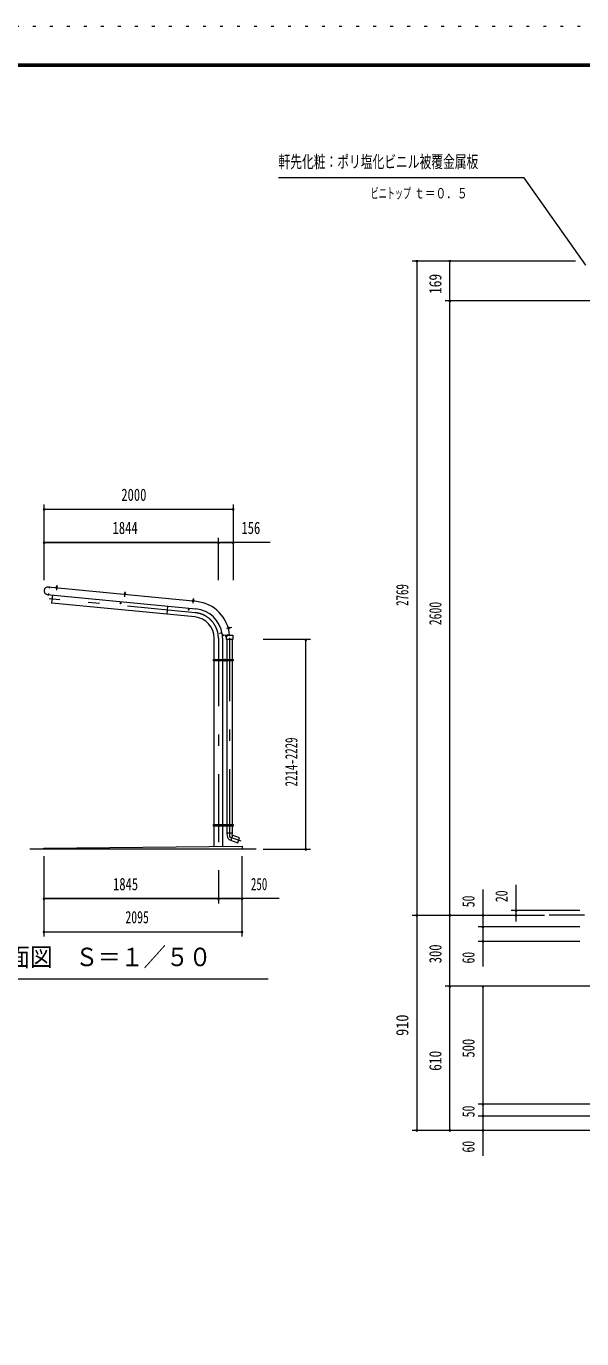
# Model space of a CAD drawing. Units: millimetres, scale not verified. Extents: x -25342 to 25343, y -10500 to 10500.
# Drawn here: x 9613 to 15489, y -3387 to 10500 of the extents above; entities that cross this region are included whole.
import ezdxf
from ezdxf.enums import TextEntityAlignment as Align

# ---------------------------------------------------------------- set-up
doc = ezdxf.new("R2010")
doc.units = ezdxf.units.MM
doc.header["$LTSCALE"] = 60
doc.linetypes.add('USER3', pattern=[24, 12, -5, 2, -5])
doc.linetypes.add('USER4', pattern=[3, 0.5, -2.5])
for name, color, linetype, lineweight in [('0-2_1-05BOLD', 7, 'Continuous', 18), ('0-3_1-25CENTER', 3, 'USER3', 18), ('0-5_1-55DIM', 3, 'Continuous', 18), ('0-6_2-02BOLD', 7, 'Continuous', 18), ('0-A_2-52DIM', 3, 'Continuous', 18), ('0-C_F-F1PAPER', 5, 'Continuous', 18), ('0-D_F-E_J_ADD', 5, 'USER4', 18)]:
    doc.layers.add(name, color=color, linetype=linetype, lineweight=lineweight)
doc.styles.add('ＭＳ ゴシック', font='')
doc.styles.get('ＭＳ ゴシック').set_extended_font_data('MS Gothic')

msp = doc.modelspace()

# ---------------------------------------------------------------- linework, layer by layer
at = {"layer": '0-2_1-05BOLD'}
for p, q in [((9834.78, 4488), (11407.61, 4336.54)), ((11415.29, 4413.16), (9842.16, 4564.64)), ((9932.23, 4566.74), (9931.74, 4561.64)), ((9933.36, 4575.99), (9939.34, 4575.42)), ((9938.2, 4561.02), (9938.69, 4566.12)), ((10653.4, 4492.15), (10653.89, 4497.25)), ((10660.35, 4496.63), (10659.86, 4491.53)), ((11106.59, 4365.53), (11098.25, 4278.84)), ((11375.55, 4427.77), (11375.06, 4422.67)), ((11376.69, 4437.01), (11382.66, 4436.44)), ((11381.52, 4422.05), (11382.02, 4427.14)), ((11682.99, 4080.32), (11660.34, 4076.33)), ((11763.24, 4060.56), (11701.15, 4054.97)), ((11730.38, 4057.49), (11730.38, 4057.6)), ((11733.58, 4057.49), (11733.58, 4057.89)), ((11755.25, 4135.15), (11760.3, 4136.04)), ((11761.43, 4129.65), (11756.38, 4128.75)), ((11770.56, 4131.51), (11769.51, 4137.42)), ((11600.71, 3800.67), (11600.71, 4025.67)), ((11689.81, 4025.67), (11689.81, 3800.67)), ((11737.56, 3800.67), (11737.56, 4012.49)), ((11792.56, 4012.49), (11792.56, 3800.67)), ((11593.01, 3792.67), (11599.11, 3792.67)), ((11599.11, 3784.67), (11599.11, 3800.67)), ((11600.71, 2053.27), (11600.71, 3784.67)), ((11689.81, 3784.67), (11689.81, 2053.27)), ((11691.41, 3800.67), (11691.41, 3784.67)), ((11735.96, 3784.67), (11735.96, 3800.67)), ((11737.56, 2053.27), (11737.56, 3784.67)), ((11792.56, 3784.67), (11792.56, 2053.27)), ((11794.16, 3800.67), (11794.16, 3784.67)), ((11794.16, 3792.67), (11800.26, 3792.67)), ((11599.11, 2045.27), (11593.01, 2045.27)), ((11599.11, 2037.27), (11599.11, 2053.27)), ((11600.71, 1821.86), (11600.71, 2037.27)), ((11689.81, 2037.27), (11689.81, 1822.71)), ((11691.41, 2053.27), (11691.41, 2037.27)), ((11735.96, 2037.27), (11735.96, 2053.27)), ((11737.56, 1961.8), (11737.56, 2037.27)), ((11792.56, 2037.27), (11792.56, 1961.8)), ((11794.16, 2053.27), (11794.16, 2037.27)), ((11800.26, 2045.27), (11794.16, 2045.27)), ((11773.99, 1888.03), (11849.76, 1860.46)), ((11795.56, 1938.71), (11776.75, 1887.03)), ((12045.25, 1794.67), (9650.26, 1794.67))]:
    msp.add_line(p, q, dxfattribs=at)
for points in [[(9889.03, 4482.78), (9880.98, 4399.16), (9884.16, 4398.86)], [(11396.87, 4250.08), (9883.87, 4395.77), (9892.21, 4482.47)], [(9928.5, 4561.96), (9928.99, 4567.05), (9929.91, 4567.47), (9941.1, 4566.39), (9941.93, 4565.81), (9941.43, 4560.71)], [(9938.49, 4566.65), (9939.34, 4575.42), (9938.89, 4575.96), (9933.91, 4576.44), (9933.36, 4575.99), (9932.52, 4567.22)], [(10663.1, 4491.22), (10663.59, 4496.32), (10662.77, 4496.9), (10651.57, 4497.98), (10650.66, 4497.56), (10650.17, 4492.47)], [(10654.18, 4497.73), (10655.02, 4506.5), (10661, 4505.93)], [(10655.02, 4506.5), (10655.58, 4506.95), (10660.55, 4506.47), (10661, 4505.93), (10660.16, 4497.16)], [(10613.87, 4412.98), (10611.67, 4390.08), (10608.49, 4390.39), (10610.69, 4413.28)], [(11335.53, 4343.48), (11333.33, 4320.6), (11330.15, 4320.9), (11332.35, 4343.79)], [(11371.83, 4422.98), (11372.32, 4428.08), (11373.23, 4428.5), (11384.43, 4427.41), (11385.25, 4426.83), (11384.76, 4421.73)], [(11381.82, 4427.67), (11382.66, 4436.44), (11382.21, 4436.99), (11377.24, 4437.46), (11376.69, 4437.01), (11375.84, 4428.24)], [(11660.34, 4076.33), (11659.79, 4079.48), (11682.41, 4083.47)], [(11756.95, 4125.56), (11761.99, 4126.45), (11762.34, 4127.39), (11760.38, 4138.47), (11759.73, 4139.24), (11754.69, 4138.35)], [(11760.84, 4135.89), (11769.51, 4137.42), (11770.1, 4137.01), (11770.97, 4132.09), (11770.56, 4131.51), (11761.88, 4129.98)], [(11849.76, 1860.46), (11868.57, 1912.14), (11792.56, 1939.81), (11794.56, 1961.8), (11735.57, 1961.8), (11738.03, 1934.74)], [(9800.26, 1794.67), (9800.26, 1804.67), (11895.26, 1824.67), (11895.26, 1794.67)]]:
    msp.add_lwpolyline(points, dxfattribs=at)
for points in [[(9927, 4562.1), (9926.85, 4560.51), (9942.78, 4558.97), (9942.93, 4560.57)], [(10648.66, 4492.61), (10664.59, 4491.08), (10664.44, 4489.48), (10648.51, 4491.02)], [(11370.18, 4421.53), (11386.1, 4420), (11386.26, 4421.59), (11370.33, 4423.12)], [(11729.18, 4012.49), (11729.18, 4057.49), (11799.17, 4057.49), (11799.17, 4012.49)], [(11755.63, 4123.8), (11757.21, 4124.07), (11754.43, 4139.83), (11752.85, 4139.55)], [(11593.01, 3784.67), (11593.01, 3800.67), (11800.26, 3800.67), (11800.26, 3784.67)], [(11800.26, 2037.27), (11593.01, 2037.27), (11593.01, 2053.27), (11800.26, 2053.27)]]:
    msp.add_lwpolyline(points, close=True, dxfattribs=at)
for centre in [(11713.69, 3792.67), (11713.69, 2045.27)]:
    msp.add_circle(centre, 6.25, dxfattribs=at)
for centre, radius, start, end in [((9839.88, 4526.28), 38.62, 82.41238, 262.41238), ((9927.66, 4558.42), 2, 84.4998, 264.4998), ((9930.38, 4564.54), 2.88, 50.11574, 110.11574), ((9934.48, 4556.23), 10.75, 66.91203, 102.08795), ((9940.08, 4563.6), 2.88, 58.88425, 118.88425), ((9941.59, 4557.08), 2, 264.50061, 84.50061), ((10649.32, 4488.93), 2, 84.4998, 264.4998), ((10652.04, 4495.05), 2.88, 50.11574, 110.11574), ((10656.14, 4486.74), 10.75, 66.91203, 102.08795), ((10661.74, 4494.11), 2.88, 58.88425, 118.88425), ((10663.25, 4487.59), 2, 264.50061, 84.50061), ((11370.98, 4419.45), 2, 84.4998, 264.4998), ((11373.71, 4425.56), 2.88, 50.11574, 110.11574), ((11377.8, 4417.26), 10.75, 66.91203, 102.08795), ((11383.41, 4424.62), 2.88, 58.88425, 118.88425), ((11384.91, 4418.1), 2, 264.50061, 84.50061), ((11375.26, 4025.67), 312.55, 7.76237, 84.05869), ((11375.26, 4025.67), 389.55, 4.68604, 84.10165), ((11375.26, 4025.67), 225.45, 0, 84.50003), ((11699.8, 4069.91), 15, 187.76337, 275.1433), ((11375.26, 4025.67), 314.55, 0, 6.42661), ((11750.68, 4138.16), 2.38, 10.01471, 190.01471), ((11375.26, 4025.67), 374.55, 4.87415, 5.13853), ((11753.8, 4124.49), 1.68, 190.00774, 10.00774), ((11757.68, 4137.23), 2.88, 335.62325, 35.62325), ((11750.77, 4131.06), 10.75, 352.41954, 27.59546), ((11759.38, 4127.63), 2.88, 344.39175, 44.39175), ((11792.8, 1939.72), 55, 185.19513, 249.99989)]:
    msp.add_arc(centre, radius, start, end, dxfattribs=at)
at = {"layer": '0-3_1-25CENTER'}
for p, q in [((9937.23, 4584.82), (9932.27, 4533.3)), ((9849.74, 4477.51), (9851.75, 4498.42)), ((9857.3, 4555.98), (9858.98, 4573.44)), ((10653.93, 4463.81), (10658.89, 4515.33)), ((11380.55, 4445.85), (11375.59, 4394.32)), ((11401.14, 4294.43), (9855.09, 4443.29)), ((11740.14, 4042.49), (11717.34, 4042.49)), ((11786.77, 4137.41), (11729.94, 4127.39)), ((11645.26, 4025.67), (11645.26, 1644.67)), ((11726.19, 3792.67), (11701.19, 3792.67)), ((11713.69, 3805.17), (11713.69, 3780.17)), ((11701.19, 2045.27), (11726.19, 2045.27)), ((11713.69, 2057.77), (11713.69, 2032.77))]:
    msp.add_line(p, q, dxfattribs=at)
msp.add_lwpolyline([(11887.81, 1875.87), (11765.06, 1920.55), (11765.06, 4030.63)], dxfattribs=at)
msp.add_arc((11375.26, 4025.67), 270, 0, 84.50003, dxfattribs=at)
at = {"layer": '0-5_1-55DIM'}
for p, q in [((9801.26, 4638.67), (9801.26, 5438.67)), ((11801.26, 5438.67), (11801.26, 4638.67)), ((9811.26, 5388.67), (9791.26, 5388.67)), ((9801.26, 5388.67), (11801.26, 5388.67)), ((9801.26, 5388.67), (11801.26, 5388.67)), ((11811.26, 5388.67), (11791.26, 5388.67)), ((9811.26, 5038.67), (9791.26, 5038.67)), ((9801.26, 5038.67), (11645.26, 5038.67)), ((12193.76, 5038.67), (9801.26, 5038.67)), ((11655.26, 5038.67), (11635.26, 5038.67)), ((11645.26, 4638.67), (11645.26, 5088.67)), ((11645.26, 5038.67), (11801.26, 5038.67)), ((11811.26, 5038.67), (11791.26, 5038.67)), ((12620.25, 4012.49), (12120.26, 4012.49)), ((12580.25, 4012.49), (12560.25, 4012.49)), ((12570.25, 1794.67), (12570.25, 4012.49)), ((9800.26, 1719.67), (9800.26, 869.67)), ((11895.26, 869.67), (11895.26, 1719.67)), ((12120.26, 1794.67), (12620.25, 1794.67)), ((12580.25, 1794.67), (12560.25, 1794.67)), ((11645.26, 1569.67), (11645.26, 1219.67)), ((9810.26, 1269.67), (9790.26, 1269.67)), ((9800.26, 1269.67), (11645.26, 1269.67)), ((12287.75, 1269.67), (9800.26, 1269.67)), ((11655.26, 1269.67), (11635.26, 1269.67)), ((11645.26, 1269.67), (11895.26, 1269.67)), ((11905.26, 1269.67), (11885.26, 1269.67)), ((9810.26, 919.67), (9790.26, 919.67)), ((9800.26, 919.67), (11895.26, 919.67)), ((9800.26, 919.67), (11895.26, 919.67)), ((11905.26, 919.67), (11885.26, 919.67)), ((9172.76, 419.67), (12172.76, 419.67))]:
    msp.add_line(p, q, dxfattribs=at)
for centre in [(9801.26, 5388.67), (11801.26, 5388.67), (9801.26, 5038.67), (11645.26, 5038.67), (11801.26, 5038.67), (12570.25, 4012.49), (12570.25, 1794.67), (9800.26, 1269.67), (11645.26, 1269.67), (11895.26, 1269.67), (9800.26, 919.67), (11895.26, 919.67)]:
    msp.add_arc(centre, 10, 180, 0, dxfattribs=at)
at = {"layer": '0-6_2-02BOLD'}
msp.add_line((15518.69, 1094.93), (15143.69, 1094.93), dxfattribs=at)
at = {"layer": '0-A_2-52DIM'}
for p, q in [((13693.69, 8017.43), (15423.3, 8017.43)), ((13753.69, 8017.43), (13733.69, 8017.43)), ((13743.69, 8017.43), (13743.69, -1180.07)), ((14103.69, 8017.43), (14083.69, 8017.43)), ((14093.69, -1180.07), (14093.69, 8017.43)), ((15602.82, 7594.92), (14043.69, 7594.92)), ((14103.69, 7594.92), (14083.69, 7594.92)), ((14793.69, 1027.83), (14793.69, 1414.93)), ((14443.69, 1364.93), (14443.69, 549.93)), ((15468.69, 1144.93), (14743.69, 1144.93)), ((14803.69, 1144.93), (14783.69, 1144.93)), ((13693.69, 1094.93), (15093.69, 1094.93)), ((13753.69, 1094.93), (13733.69, 1094.93)), ((14103.69, 1094.93), (14083.69, 1094.93)), ((14453.69, 1094.93), (14433.69, 1094.93)), ((14803.69, 1094.93), (14783.69, 1094.93)), ((15468.69, 969.93), (14393.69, 969.93)), ((14453.69, 969.93), (14433.69, 969.93)), ((14393.69, 819.93), (15468.69, 819.93)), ((14453.69, 819.93), (14433.69, 819.93)), ((18306.19, 344.93), (14043.69, 344.93)), ((14103.69, 344.93), (14083.69, 344.93)), ((14453.69, 344.93), (14433.69, 344.93)), ((14443.69, 344.93), (14443.69, -1450.07)), ((18306.19, -905.07), (14393.69, -905.07)), ((14453.69, -905.07), (14433.69, -905.07)), ((14393.69, -1030.07), (18306.19, -1030.07)), ((14453.69, -1030.07), (14433.69, -1030.07)), ((13693.69, -1180.07), (18306.19, -1180.07)), ((13753.69, -1180.07), (13733.69, -1180.07)), ((14103.69, -1180.07), (14083.69, -1180.07)), ((14453.69, -1180.07), (14433.69, -1180.07))]:
    msp.add_line(p, q, dxfattribs=at)
msp.add_lwpolyline([(15533.14, 7970.46), (14881.19, 8894.93), (12281.19, 8894.93)], dxfattribs=at)
for centre in [(13743.69, 8017.43), (14093.69, 8017.43), (14093.69, 7594.92), (14793.69, 1144.93), (13743.69, 1094.93), (14093.69, 1094.93), (14443.69, 1094.93), (14793.69, 1094.93), (14443.69, 969.93), (14443.69, 819.93), (14093.69, 344.93), (14443.69, 344.93), (14443.69, -905.07), (14443.69, -1030.07), (13743.69, -1180.07), (14093.69, -1180.07), (14443.69, -1180.07)]:
    msp.add_arc(centre, 10, 180, 0, dxfattribs=at)
at = {"layer": '0-C_F-F1PAPER'}
for points in [[(24842.6, -10000), (-3857.4, -10000), (-3857.4, 10100), (24842.6, 10100)], [(24840.1, -9997.5), (24840.1, 10097.5), (-3854.9, 10097.5), (-3854.9, -9997.5)], [(24837.6, -9995), (24837.6, 10095), (-3852.4, 10095), (-3852.4, -9995)], [(24835.1, -9992.5), (-3849.9, -9992.5), (-3849.9, 10092.5), (24835.1, 10092.5)], [(24832.6, -9990), (24832.6, 10090), (-3847.4, 10090), (-3847.4, -9990)], [(24830.1, -9987.5), (-3844.9, -9987.5), (-3844.9, 10087.5), (24830.1, 10087.5)], [(24827.6, -9985), (24827.6, 10085), (-3842.4, 10085), (-3842.4, -9985)], [(24825.1, -9982.5), (-3839.9, -9982.5), (-3839.9, 10082.5), (24825.1, 10082.5)], [(24822.6, -9980), (-3837.4, -9980), (-3837.4, 10080), (24822.6, 10080)], [(24820.1, -9977.5), (-3834.9, -9977.5), (-3834.9, 10077.5), (24820.1, 10077.5)], [(24817.6, -9975), (24817.6, 10075), (-3832.4, 10075), (-3832.4, -9975)]]:
    msp.add_lwpolyline(points, close=True, dxfattribs=at)
at = {"layer": '0-D_F-E_J_ADD'}
msp.add_lwpolyline([(25342.6, -10500), (-4357.4, -10500), (-4357.4, 10500), (25342.6, 10500)], close=True, dxfattribs=at)

# ---------------------------------------------------------------- texts
at = {"layer": '0-5_1-55DIM', "color": 7, "style": 'ＭＳ ゴシック'}
for s, height, width, p in [('2000', 130.2, 0.75, (10618.22, 5438.67)), ('1844', 130.2, 0.75, (10525.7, 5088.67)), ('156', 130.2, 0.75, (11888.61, 5088.67)), ('1845', 130.2, 0.75, (10530.53, 1319.67)), ('250', 130.2, 0.65, (11989.67, 1319.67)), ('2095', 130.2, 0.7, (10661.75, 969.67)), ('側面図\u3000Ｓ＝１／５０', 195.4, 0.9, (9172.76, 496.31))]:
    msp.add_text(s, height=height, dxfattribs=dict(at, width=width)).set_placement(p, align=Align.BOTTOM_LEFT)
at = {"layer": '0-5_1-55DIM', "color": 7, "style": 'ＭＳ ゴシック', "width": 0.65}
msp.add_text('2214-2229', height=130.2, rotation=90, dxfattribs=at).set_placement((12520.25, 2456.56), align=Align.BOTTOM_LEFT)
at = {"layer": '0-A_2-52DIM', "color": 7, "style": 'ＭＳ ゴシック'}
for s, height, width, p in [('軒先化粧：ポリ塩化ビニル被覆金属板', 130.2, 0.7, (12281.19, 8962.7)), ('ビニトップ ', 110.7, 0.55, (13256.19, 8644.93)), ('ｔ＝０．５', 110.7, 0.75, (13715.46, 8644.93))]:
    msp.add_text(s, height=height, dxfattribs=dict(at, width=width)).set_placement(p, align=Align.BOTTOM_LEFT)
for s, width, p in [('169', 0.8, (14043.69, 7667.1)), ('2769', 0.65, (13693.69, 4366.94)), ('2600', 0.7, (14043.69, 4162.18)), ('50', 0.7, (14393.69, 1178.21)), ('20', 0.7, (14743.69, 1232.61)), ('300', 0.75, (14043.69, 585.83)), ('60', 0.7, (14393.69, 582.81)), ('910', 0.85, (13693.69, -182.64)), ('500', 0.75, (14393.69, -412.51)), ('610', 0.8, (14043.69, -552.44)), ('50', 0.7, (14393.69, -1044.29)), ('60', 0.7, (14393.69, -1417.19))]:
    msp.add_text(s, height=130.2, rotation=90, dxfattribs=dict(at, width=width)).set_placement(p, align=Align.BOTTOM_LEFT)

doc.saveas('drawing.dxf')
